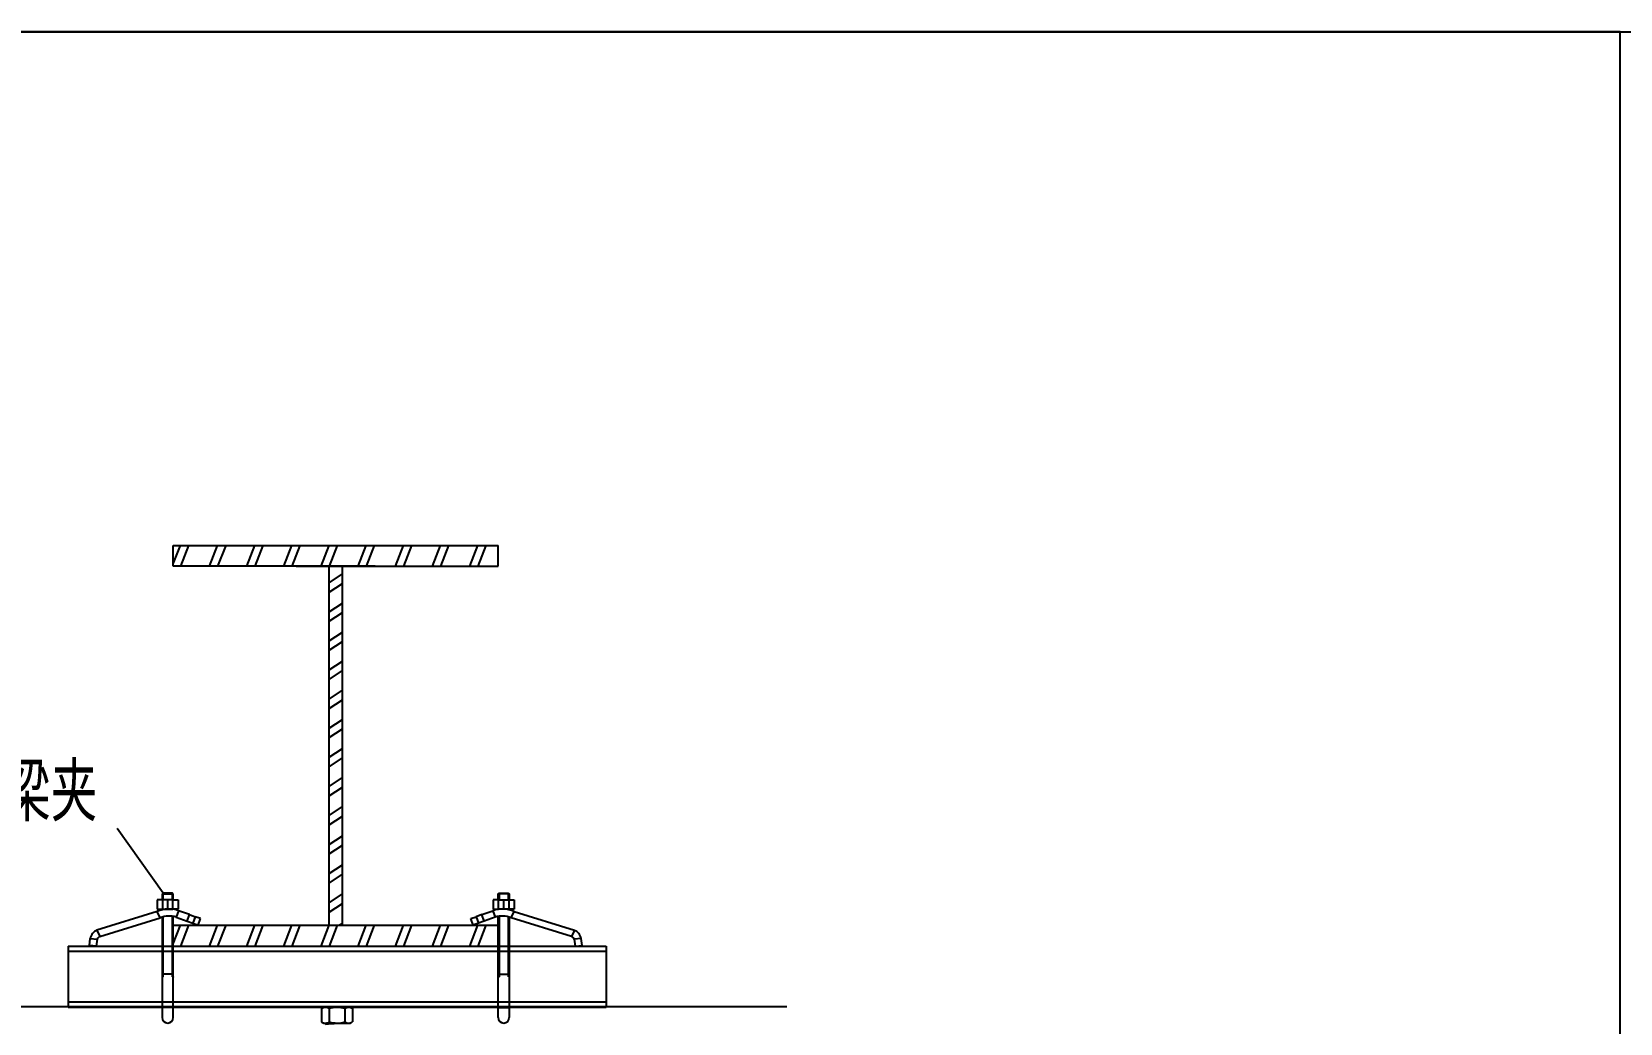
# Model space of a CAD drawing. Extents: x 27938 to 1507990, y 110129 to 923079.
# Drawn here: x 459503 to 470373, y 346485 to 353268 of the extents above; entities that cross this region are included whole.
import ezdxf

# ---------------------------------------------------------------- set-up
doc = ezdxf.new("R2010")
doc.units = 0
doc.header["$LTSCALE"] = 1000
doc.header["$MEASUREMENT"] = 0
doc.layers.add('W_DIM', color=4, linetype='Continuous')
doc.layers.add('walraven', color=7, linetype='Continuous')
doc.styles.get("Standard").update_dxf_attribs({"font": 'gbenor.shx', "bigfont": 'gbcbig.shx'})
doc.styles.add('wwp100', font='txt.shx', dxfattribs={"width": 0.7, "height": 400, "bigfont": 'hztxt.shx'})
doc.dimstyles.get("Standard").update_dxf_attribs({"dimtxt": 0.18, "dimasz": 0.18, "dimexe": 0.18, "dimexo": 0.0625, "dimgap": 0.09, "dimtad": 0, "dimtih": 1, "dimtoh": 1, "dimdec": 4, "dimzin": 0, "dimdsep": 46, "dimtxsty": 'Standard', "dimcen": 0.09, "dimadec": 0, "dimazin": 0, "dimtfac": 1, "dimtdec": 4, "dimtofl": 0, "dimtmove": 0, "dimatfit": 3, "dimfxl": 1, "dimtolj": 1, "dimtzin": 0, "dimarcsym": 0})

msp = doc.modelspace()

# ---------------------------------------------------------------- linework, layer by layer
at = {"color": 7}
for p, q in [((446294.6, 353268), (493111.4, 353268)), ((470371.7, 353268), (446294.6, 353268)), ((470371.7, 335847.7), (470371.7, 353268)), ((470371.7, 335847.7), (470371.7, 353268)), ((470371.7, 335847.7), (470371.7, 353268)), ((459751.1, 347013.1), (459751.1, 346595.7)), ((460471.3, 347013.1), (462694.4, 347013.1)), ((463433, 347013.1), (463433, 346595.7)), ((461500.5, 346485.8), (461683.7, 346485.8))]:
    msp.add_line(p, q, dxfattribs=at)
for p, q in [((460471.3, 349627.4), (460520.1, 349754.1)), ((460471.3, 349754.1), (462694.4, 349754.1)), ((460471.3, 349611.6), (460471.3, 349754.1)), ((460523.2, 349611.6), (460578, 349754.1)), ((460719.6, 349611.6), (460774.4, 349754.1)), ((460777.5, 349611.6), (460832.3, 349754.1)), ((460973.9, 349611.6), (461028.7, 349754.1)), ((461031.8, 349611.6), (461086.6, 349754.1)), ((461228.2, 349611.6), (461283, 349754.1)), ((461286.1, 349611.6), (461340.9, 349754.1)), ((461482.5, 349611.6), (461537.3, 349754.1)), ((461540.4, 349611.6), (461595.2, 349754.1)), ((461736.8, 349611.6), (461791.6, 349754.1)), ((461794.7, 349611.6), (461849.5, 349754.1)), ((461991.1, 349611.6), (462045.9, 349754.1)), ((462049, 349611.6), (462103.8, 349754.1)), ((462245.4, 349611.6), (462300.2, 349754.1)), ((462303.3, 349611.6), (462358.1, 349754.1)), ((462499.7, 349611.6), (462554.5, 349754.1)), ((462557.6, 349611.6), (462612.4, 349754.1)), ((462694.4, 349611.6), (462694.4, 349754.1)), ((461537.3, 347155.7), (461537.3, 349611.6)), ((461628.5, 347155.7), (461628.5, 349611.6)), ((461537.3, 349499), (461628.5, 349559.1)), ((461537.3, 349434.3), (461628.5, 349494.5)), ((461537.3, 349299.9), (461628.5, 349360.1)), ((461537.3, 349235.3), (461628.5, 349295.5)), ((461537.3, 349100.9), (461628.5, 349161.1)), ((461537.3, 349036.3), (461628.5, 349096.5)), ((461537.3, 348901.9), (461628.5, 348962)), ((461537.3, 348837.3), (461628.5, 348897.4)), ((461537.3, 348702.9), (461628.5, 348763)), ((461537.3, 348638.2), (461628.5, 348698.4)), ((461537.3, 348503.8), (461628.5, 348564)), ((461537.3, 348439.2), (461628.5, 348499.4)), ((461537.3, 348304.8), (461628.5, 348365)), ((461537.3, 348240.2), (461628.5, 348300.4)), ((461537.3, 348105.8), (461628.5, 348165.9)), ((461537.3, 348041.2), (461628.5, 348101.3)), ((461537.3, 347906.8), (461628.5, 347966.9)), ((461537.3, 347842.1), (461628.5, 347902.3)), ((461537.3, 347707.7), (461628.5, 347767.9)), ((461537.3, 347643.1), (461628.5, 347703.3)), ((461537.3, 347508.7), (461628.5, 347568.9)), ((461537.3, 347444.1), (461628.5, 347504.3)), ((461537.3, 347309.7), (461628.5, 347369.8)), ((461537.3, 347245.1), (461628.5, 347305.2)), ((460471.3, 347155.7), (462694.4, 347155.7)), ((460471.3, 347028.9), (460520.1, 347155.7)), ((460523.2, 347013.1), (460578, 347155.7)), ((460719.6, 347013.1), (460774.4, 347155.7)), ((460777.5, 347013.1), (460832.3, 347155.7)), ((460973.9, 347013.1), (461028.7, 347155.7)), ((461031.8, 347013.1), (461086.6, 347155.7)), ((461228.2, 347013.1), (461283, 347155.7)), ((461286.1, 347013.1), (461340.9, 347155.7)), ((461482.5, 347013.1), (461537.3, 347155.7)), ((461540.4, 347013.1), (461595.2, 347155.7)), ((461605.5, 347155.7), (461628.5, 347170.8)), ((461736.8, 347013.1), (461791.6, 347155.7)), ((461794.7, 347013.1), (461849.5, 347155.7)), ((461991.1, 347013.1), (462045.9, 347155.7)), ((462049, 347013.1), (462103.8, 347155.7)), ((462245.4, 347013.1), (462300.2, 347155.7)), ((462303.3, 347013.1), (462358.1, 347155.7)), ((462499.7, 347013.1), (462554.5, 347155.7)), ((462557.6, 347013.1), (462612.4, 347155.7))]:
    msp.add_line(p, q)
at = {"linetype": 'Continuous'}
for p, q in [((459751.1, 347013.1), (463433, 347013.1)), ((459751.1, 346977.5), (463433, 346977.5)), ((459751.1, 346631.4), (463433, 346631.4)), ((459751.1, 346595.7), (463433, 346595.7)), ((461486.3, 346587.5), (461500.5, 346595.7)), ((461486.3, 346587.5), (461486.3, 346494)), ((461500.5, 346595.7), (461683.7, 346595.7)), ((461539.2, 346587.5), (461539.2, 346494)), ((461645, 346587.5), (461645, 346494)), ((461697.9, 346587.5), (461683.7, 346595.7)), ((461697.9, 346587.5), (461697.9, 346494)), ((461500.5, 346485.8), (461486.3, 346494)), ((461683.7, 346485.8), (461697.9, 346494))]:
    msp.add_line(p, q, dxfattribs=at)
at = {"color": 2}
msp.add_line((452278, 346599.6), (464670.7, 346599.6), dxfattribs=at)
at = {"linetype": 'Continuous'}
for centre, start, end in [((461512.9, 346526.9), 262.59836, 263.36614), ((461671.3, 346526.9), 276.63385, 277.40314)]:
    msp.add_arc(centre, 41.2, start, end, dxfattribs=at)
for points, knots in [([(461486.3, 346587.5), (461490.5, 346589.9), (461498.9, 346594), (461508.2, 346595.7), (461512.7, 346595.7)], [0, 0, 0, 0, 0.5149312, 1, 1, 1, 1]), ([(461512.7, 346595.7), (461517.3, 346595.7), (461526.6, 346594), (461535, 346589.9), (461539.2, 346587.5)], [0, 0, 0, 0, 0.4850688, 1, 1, 1, 1]), ([(461645, 346587.5), (461649.1, 346589.9), (461657.6, 346594), (461666.9, 346595.7), (461671.4, 346595.7)], [0, 0, 0, 0, 0.5149312, 1, 1, 1, 1]), ([(461671.4, 346595.7), (461675.9, 346595.7), (461685.3, 346594), (461693.7, 346589.9), (461697.9, 346587.5)], [0, 0, 0, 0, 0.4850688, 1, 1, 1, 1]), ([(461486.3, 346494), (461488, 346493), (461494.7, 346489.4), (461502, 346486.8), (461507.6, 346486.1)], [0, 0, 0, 0, 0.2607399, 1, 1, 1, 1]), ([(461651, 346485.8), (461645.4, 346485.4), (461622.5, 346484.4), (461583.8, 346482.4), (461545.1, 346480.9), (461521.4, 346478.9), (461513.3, 346478.3), (461510.7, 346477.4)], [0.11280276, 0.11280276, 0.11280276, 0.11280276, 0.21833993, 0.54637953, 0.84847065, 0.94881238, 1, 1, 1, 1]), ([(461512.7, 346485.8), (461517.3, 346485.8), (461526.6, 346487.5), (461535, 346491.6), (461539.2, 346494)], [0, 0, 0, 0, 0.4850688, 1, 1, 1, 1]), ([(461578.2, 346485.8), (461573.9, 346485.6), (461552.3, 346484.8), (461530.6, 346484.4), (461513.4, 346481.7)], [0.58681215, 0.58681215, 0.58681215, 0.58681215, 0.66875117, 1, 1, 1, 1]), ([(461645, 346494), (461649.1, 346491.6), (461657.6, 346487.5), (461666.9, 346485.8), (461671.4, 346485.8)], [0, 0, 0, 0, 0.5149312, 1, 1, 1, 1]), ([(461676.6, 346486.1), (461678.4, 346486.4), (461685.9, 346487.8), (461692.9, 346491.1), (461697.9, 346494)], [0, 0, 0, 0, 0.2413187, 1, 1, 1, 1])]:
    msp.add_open_spline(points, degree=3, knots=knots, dxfattribs=at)
for points in [[(461539.2, 346587.5), (461556.3, 346592.5), (461574.2, 346595.7), (461592.1, 346595.7)], [(461592.1, 346595.7), (461609.9, 346595.7), (461627.8, 346592.5), (461645, 346587.5)], [(461529.2, 346485.8), (461524.2, 346485.4), (461519.2, 346484.8), (461514.3, 346484.1)], [(461539.2, 346494), (461556.3, 346489), (461574.2, 346485.8), (461592.1, 346485.8)], [(461592.1, 346485.8), (461609.9, 346485.8), (461627.8, 346489), (461645, 346494)]]:
    msp.add_open_spline(points, degree=3, dxfattribs=at)
at = {"layer": 'walraven'}
for p, q in [((461853.5, 349611.6), (460471.3, 349611.6)), ((461312.3, 349611.6), (462694.4, 349611.6))]:
    msp.add_line(p, q, dxfattribs=at)
at = {"layer": 'walraven', "color": 7, "linetype": 'Continuous'}
for p, q in [((460397.2, 347328.9), (460361.4, 347328.9)), ((460361.4, 347328.9), (460361.4, 347266.7)), ((460399.6, 347376.1), (460394.9, 347371.3)), ((460394.9, 347371.3), (460394.9, 347328.8)), ((460397.2, 347328.9), (460397.2, 347266.7)), ((460469, 347328.9), (460397.2, 347328.9)), ((460466.6, 347376.1), (460399.6, 347376.1)), ((460471.3, 347371.3), (460466.6, 347376.1)), ((460469, 347266.7), (460469, 347328.9)), ((460469, 347328.9), (460504.9, 347328.9)), ((460471.3, 347328.8), (460471.3, 347371.3)), ((460504.9, 347328.9), (460504.9, 347266.7)), ((462696.8, 347328.9), (462660.9, 347328.9)), ((462660.9, 347328.9), (462660.9, 347266.7)), ((462694.4, 347371.3), (462699.2, 347376.1)), ((462694.4, 347328.8), (462694.4, 347371.3)), ((462696.8, 347266.7), (462696.8, 347328.9)), ((462696.8, 347328.9), (462768.6, 347328.9)), ((462699.2, 347376.1), (462766.1, 347376.1)), ((462766.1, 347376.1), (462770.9, 347371.3)), ((462768.6, 347328.9), (462768.6, 347266.7)), ((462768.6, 347328.9), (462804.4, 347328.9)), ((462770.9, 347371.3), (462770.9, 347328.8)), ((462804.4, 347328.9), (462804.4, 347266.7)), ((460362, 347248.8), (459949.5, 347122.7)), ((459969.7, 347079.4), (460382.2, 347205.5)), ((460361.4, 347266.7), (460397.2, 347266.7)), ((460394.9, 347266.7), (460394.9, 347260.6)), ((460394.9, 347210.7), (460394.9, 346573.1)), ((460397.2, 347266.7), (460469, 347266.7)), ((460401.5, 347260.6), (460401.5, 347266.7)), ((460401.5, 346802.5), (460401.5, 347210.7)), ((460464.7, 347264.6), (460464.7, 347266.7)), ((460464.7, 347216), (460464.7, 346802.5)), ((460504.9, 347266.7), (460469, 347266.7)), ((460471.3, 347266.7), (460471.3, 347264.6)), ((460471.3, 346573.1), (460471.3, 347216)), ((460491.8, 347210.3), (460566, 347183.3)), ((460582.4, 347228.2), (460508.2, 347255.2)), ((460566, 347183.3), (460604.9, 347169.1)), ((460582.4, 347228.2), (460621.2, 347214)), ((460658.2, 347200.6), (460621.2, 347214)), ((460641.9, 347155.7), (460658.2, 347200.6)), ((462507.6, 347200.6), (462544.5, 347214)), ((462523.9, 347155.7), (462507.6, 347200.6)), ((462583.4, 347228.2), (462544.5, 347214)), ((462599.8, 347183.3), (462560.9, 347169.1)), ((462583.4, 347228.2), (462657.6, 347255.2)), ((462673.9, 347210.3), (462599.8, 347183.3)), ((462660.9, 347266.7), (462696.8, 347266.7)), ((462694.4, 347266.7), (462694.4, 347264.6)), ((462694.4, 346573.1), (462694.4, 347216)), ((462768.6, 347266.7), (462696.8, 347266.7)), ((462701, 347264.6), (462701, 347266.7)), ((462701, 347216), (462701, 346802.5)), ((462764.3, 347260.6), (462764.3, 347266.7)), ((462764.3, 346802.5), (462764.3, 347210.7)), ((462804.4, 347266.7), (462768.6, 347266.7)), ((462770.9, 347266.7), (462770.9, 347260.6)), ((462770.9, 347210.7), (462770.9, 346573.1)), ((463196.1, 347079.4), (462783.6, 347205.5)), ((462803.8, 347248.8), (463216.3, 347122.7)), ((460604.9, 347169.1), (460641.9, 347155.7)), ((462560.9, 347169.1), (462523.9, 347155.7)), ((459897.1, 347017.3), (459902.2, 347064.8)), ((459944.7, 347013.1), (459897.1, 347017.3)), ((459951.1, 347060.6), (459944.7, 347013.1)), ((463214.7, 347060.6), (463221.1, 347013.1)), ((463221.1, 347013.1), (463268.7, 347017.3)), ((463268.7, 347017.3), (463263.6, 347064.8)), ((460471.3, 346821.4), (460394.9, 346821.4)), ((460401.5, 346821.4), (460394.9, 346798.5)), ((460464.7, 346821.4), (460471.3, 346798.5)), ((462701, 346821.4), (462694.4, 346798.5)), ((462694.4, 346821.4), (462770.9, 346821.4)), ((462764.3, 346821.4), (462770.9, 346798.5)), ((460394.9, 346591.9), (460394.9, 346525)), ((460471.3, 346525), (460471.3, 346591.9)), ((462694.4, 346525), (462694.4, 346591.9)), ((462770.9, 346591.9), (462770.9, 346525))]:
    msp.add_line(p, q, dxfattribs=at)
at = {"layer": 'walraven', "color": 1, "linetype": 'Continuous'}
for p, q in [((460394.9, 347371.3), (460433.1, 347371.3)), ((460401.5, 347328.8), (460401.5, 347376.1)), ((460433.1, 347371.3), (460471.3, 347371.3)), ((460464.7, 347376.1), (460464.7, 347328.8)), ((462732.7, 347371.3), (462694.4, 347371.3)), ((462701, 347376.1), (462701, 347328.8)), ((462770.9, 347371.3), (462732.7, 347371.3)), ((462764.3, 347328.8), (462764.3, 347376.1)), ((460382.2, 347205.5), (460362, 347248.8)), ((460508.2, 347255.2), (460491.8, 347210.3)), ((460566, 347183.3), (460582.4, 347228.2)), ((460621.2, 347214), (460604.9, 347169.1)), ((462544.5, 347214), (462560.9, 347169.1)), ((462599.8, 347183.3), (462583.4, 347228.2)), ((462657.6, 347255.2), (462673.9, 347210.3)), ((462783.6, 347205.5), (462803.8, 347248.8)), ((459949.5, 347122.7), (459969.7, 347079.4)), ((463216.3, 347122.7), (463196.1, 347079.4)), ((459902.2, 347064.8), (459951.1, 347060.6)), ((463263.6, 347064.8), (463214.7, 347060.6)), ((462694.4, 346591.9), (462770.9, 346591.9))]:
    msp.add_line(p, q, dxfattribs=at)
at = {"layer": 'walraven', "color": 3, "linetype": 'Continuous'}
for p, q in [((460433.1, 347266.7), (460433.1, 347328.9)), ((462732.7, 347266.7), (462732.7, 347328.9))]:
    msp.add_line(p, q, dxfattribs=at)
at = {"layer": 'walraven', "color": 7, "linetype": 'Continuous'}
for centre, radius, start, end in [((460442.8, 347075.5), 191.2, 70, 115), ((460442.8, 347075.5), 143.4, 70, 115), ((462723, 347075.5), 191.2, 65, 110), ((462723, 347075.5), 143.4, 65, 110), ((459985.9, 347044.7), 86, 115, 166.46965), ((459985.9, 347044.7), 86, 115, 166.46965), ((459985.9, 347044.7), 38.2, 115, 155.50346), ((463179.9, 347044.7), 38.2, 24.49654, 65), ((463179.9, 347044.7), 86, 13.53035, 65), ((460433.1, 346525), 38.2, 180, 0), ((462732.7, 346525), 38.2, 180, 0)]:
    msp.add_arc(centre, radius, start, end, dxfattribs=at)

# ---------------------------------------------------------------- texts
at = {"layer": 'W_DIM', "color": 7, "style": 'wwp100', "width": 0.8}
msp.add_text('U型梁夹', height=400, dxfattribs=at).set_placement((458690.9, 347865.7))

# ---------------------------------------------------------------- leaders
at = {"color": 7}
msp.add_leader([(460401.5, 347376.1), (460087.5, 347817.3)], dimstyle='Standard', override={"dimgap": 100, "dimtad": 0}, dxfattribs=at)

doc.saveas('drawing.dxf')
